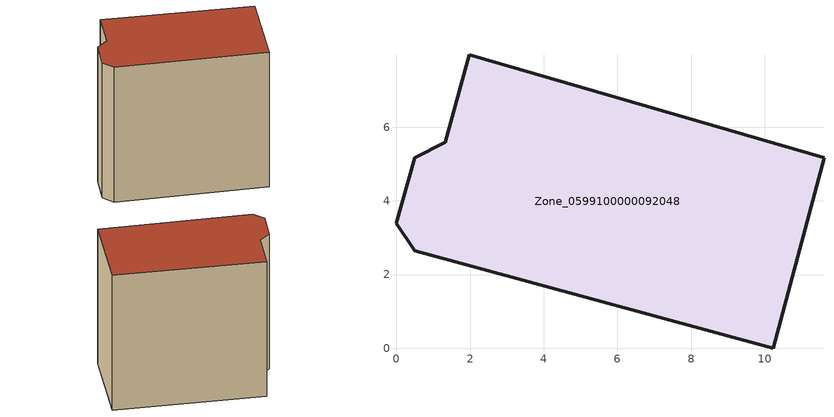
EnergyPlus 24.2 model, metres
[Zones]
Zone_0599100000092048
 floor ground (C_G): 11.61,5.17 10.23,0 0.5,2.64 0,3.39 0.49,5.17 1.32,5.59 1.97,7.97 z0
 wall outside (C_F): 1.32,5.59 0.49,5.17 0,3.39 0.5,2.64 10.23,0 11.61,5.17 1.97,7.97 1.32,5.59 z0:10.44
 roof outside (C_R): 11.61,5.17 1.97,7.97 1.32,5.59 0.49,5.17 0,3.39 0.5,2.64 10.23,0 z10.44
[BUILDING]
Pand.0599100000092048: North Axis=0; Terrain=City; Loads Convergence Tolerance Value=0.04; Temperature Convergence Tolerance Value=0.4; Solar Distribution=FullExterior; Maximum Number of Warmup Days=25; Minimum Number of Warmup Days=1
[Site:Location]
Rotterdam.The.Hague.AP_ZH_NLD Design_Conditions: Latitude=51.96; Longitude=4.45; Time Zone=1; Elevation=-4.5
[SITE:GROUNDTEMPERATURE:BUILDINGSURFACE]
18, 18, 18, 18, 18, 18, 18, 18, 18, 18, 18, 18
[MATERIAL] Thermal Absorptance=0.9; Solar Absorptance=0.7; Visible Absorptance=0.7
Name | Roughness | Thickness | Conductivity | Density | Specific Heat
G.TI.1946 | MediumSmooth | 0.15 | 1 | 540 | 1210
F.TI.1946 | Rough | 0.3 | 0.857143 | 1920 | 840
R.TI.1946 | MediumRough | 0.2 | 0.1 | 1500 | 1000
[CONSTRUCTION]
C_G: G.TI.1946
C_F: F.TI.1946
C_R: R.TI.1946
[ZONE]
Zone_0599100000092048: Type=1; Multiplier=1; Ceiling Height=Autocalculate; Volume=Autocalculate; Floor Area=autocalculate; Part of Total Floor Area=Yes
[ZONEINFILTRATION:DESIGNFLOWRATE]
Infil_Zone_0599100000092048: Zone or ZoneList or Space or SpaceList=Zone_0599100000092048; Schedule=AlwaysOn; Design Flow Rate Calculation Method=Flow/Area; Flow Rate per Floor Area=0.003; Constant Term Coefficient=1; Temperature Term Coefficient=0; Velocity Term Coefficient=0; Velocity Squared Term Coefficient=0
[HVACTEMPLATE:ZONE:IDEALLOADSAIRSYSTEM]
Zone_0599100000092048: Maximum Heating Supply Air Temperature=50; Minimum Cooling Supply Air Temperature=13; Maximum Heating Supply Air Humidity Ratio=0.0156; Minimum Cooling Supply Air Humidity Ratio=0.0077; Heating Limit=NoLimit; Cooling Limit=NoLimit; Dehumidification Control Type=ConstantSensibleHeatRatio; Cooling Sensible Heat Ratio=0.7; Dehumidification Setpoint=60; Humidification Control Type=None; Humidification Setpoint=30; Outdoor Air Method=None; Outdoor Air Flow Rate per Person=0.00944; Outdoor Air Flow Rate per Zone Floor Area=0; Outdoor Air Flow Rate per Zone=0; Demand Controlled Ventilation Type=None; Outdoor Air Economizer Type=NoEconomizer; Heat Recovery Type=None; Sensible Heat Recovery Effectiveness=0.7; Latent Heat Recovery Effectiveness=0.65
[ZONECONTROL:THERMOSTAT]
ThermostatControl_Zone_0599100000092048: Zone or ZoneList=Zone_0599100000092048; Control Type Schedule=DualSetpointControlType; Control 1=Thermostat_Zone_0599100000092048; Temperature Difference Between Cutout And Setpoint=0
[THERMOSTATSETPOINT:DUALSETPOINT]
Thermostat_Zone_0599100000092048: Heating Setpoint Temperature Schedule=HeatingSetpoint_Zone_0599100000092048; Cooling Setpoint Temperature Schedule=CoolingSetpoint_Zone_0599100000092048
[SCHEDULE:COMPACT]
HeatingSetpoint_Zone_0599100000092048: Through: 12/31, For: AllDays, Until: 24:00, 21
CoolingSetpoint_Zone_0599100000092048: Through: 12/31, For: AllDays, Until: 24:00, 24
DualSetpointControlType: Through: 12/31, For: AllDays, Until: 24:00, 4
AlwaysOn: Through: 12/31, For: AllDays, Until: 24:00, 1
